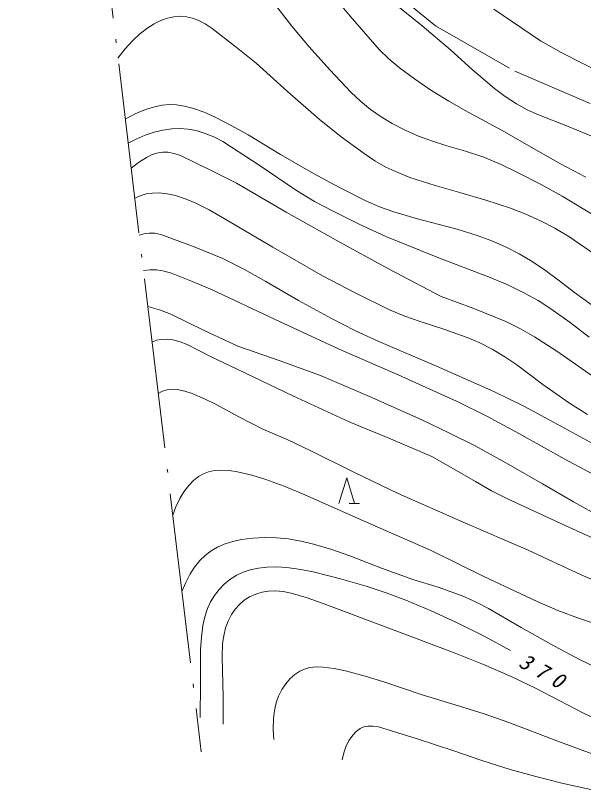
# Model space of a CAD drawing. Units: millimetres, scale not verified. Extents: x 54896 to 694896, y 2341 to 362341.
# Drawn here: x 133569 to 173564, y 217680 to 272349 of the extents above; entities that cross this region are included whole.
import ezdxf

# ---------------------------------------------------------------- set-up
doc = ezdxf.new("R2010")
doc.units = ezdxf.units.MM
doc.header["$LTSCALE"] = 1000
doc.linetypes.add('DASHED', pattern=[7.5, 6, -1.5])
doc.linetypes.add('LONG_DASHED_DOTTED', pattern=[15.25, 12, -1.5, 0.25, -1.5])
doc.layers.add('S-SUV', color=7, linetype='Continuous', lineweight=13)
doc.styles.add('ＭＳ ゴシック', font='')
doc.styles.get('ＭＳ ゴシック').set_extended_font_data('MS Gothic')

msp = doc.modelspace()

# ---------------------------------------------------------------- linework, layer by layer
at = {"layer": 'S-SUV', "linetype": 'LONG_DASHED_DOTTED'}
msp.add_line((133569, 329508), (146646, 220464), dxfattribs=at)
at = {"layer": 'S-SUV'}
for p, q in [((155135, 274715), (157131, 272314)), ((151872, 273068), (153029, 271596)), ((160145, 273290), (162205, 271618)), ((144276, 272167), (144726, 272263)), ((144726, 272263), (145170, 272292)), ((145170, 272292), (145613, 272260)), ((145613, 272260), (146025, 272173)), ((157131, 272314), (159175, 269952)), ((167253, 272787), (170536, 270556)), ((142825, 271438), (143324, 271754)), ((143324, 271754), (143853, 272016)), ((143853, 272016), (144276, 272167)), ((146025, 272173), (146427, 272026)), ((146427, 272026), (146928, 271762)), ((146928, 271762), (147412, 271438)), ((142304, 271035), (142825, 271438)), ((147412, 271438), (148996, 270223)), ((153029, 271596), (154243, 270150)), ((162205, 271618), (164197, 269925)), ((141822, 270585), (142304, 271035)), ((141278, 269975), (141822, 270585)), ((148996, 270223), (150517, 268981)), ((154243, 270150), (155697, 268514)), ((170536, 270556), (171995, 269748)), ((140785, 269334), (141278, 269975)), ((159175, 269952), (159867, 269290)), ((164197, 269925), (165717, 268554)), ((171995, 269748), (173484, 268993)), ((150517, 268981), (152715, 266990)), ((159867, 269290), (160608, 268665)), ((173484, 268993), (177940, 266757)), ((155697, 268514), (157196, 266917)), ((160608, 268665), (161658, 267880)), ((165717, 268554), (167288, 267218)), ((161658, 267880), (162743, 267145)), ((152715, 266990), (154952, 265045)), ((157196, 266917), (157857, 266308)), ((162743, 267145), (164076, 266317)), ((167288, 267218), (168050, 266648)), ((157857, 266308), (158564, 265739)), ((164076, 266317), (165441, 265542)), ((168050, 266648), (168843, 266130)), ((141996, 265414), (142724, 265722)), ((142724, 265722), (143293, 265900)), ((143293, 265900), (143885, 266023)), ((143885, 266023), (144392, 266070)), ((144392, 266070), (144908, 266056)), ((144908, 266056), (145479, 265970)), ((145479, 265970), (146043, 265823)), ((146043, 265823), (146844, 265533)), ((158564, 265739), (159311, 265219)), ((168843, 266130), (169603, 265714)), ((169603, 265714), (170391, 265351)), ((141299, 265054), (141996, 265414)), ((146844, 265533), (147634, 265184)), ((147634, 265184), (148808, 264588)), ((159311, 265219), (160099, 264744)), ((165441, 265542), (167839, 264241)), ((170391, 265351), (172442, 264559)), ((154952, 265045), (156510, 263809)), ((160099, 264744), (161005, 264274)), ((143341, 264140), (142692, 263921)), ((143953, 264283), (143341, 264140)), ((144574, 264367), (143953, 264283)), ((145147, 264386), (144574, 264367)), ((145716, 264345), (145147, 264386)), ((146292, 264237), (145716, 264345)), ((146846, 264072), (146292, 264237)), ((147525, 263797), (146846, 264072)), ((148808, 264588), (149952, 263939)), ((161005, 264274), (161938, 263859)), ((167839, 264241), (170207, 262890)), ((172442, 264559), (174473, 263711)), ((142070, 263647), (141784, 263504)), ((142692, 263921), (142070, 263647)), ((148175, 263469), (147525, 263797)), ((149952, 263939), (152232, 262556)), ((156510, 263809), (158109, 262617)), ((161938, 263859), (162930, 263485)), ((141784, 263504), (141503, 263353)), ((150791, 261759), (148175, 263469)), ((162930, 263485), (163943, 263169)), ((163943, 263169), (165249, 262794)), ((142802, 262356), (143197, 262546)), ((143197, 262546), (143614, 262681)), ((143614, 262681), (143951, 262729)), ((143951, 262729), (144299, 262717)), ((144299, 262717), (144734, 262629)), ((144734, 262629), (145176, 262476)), ((145176, 262476), (147213, 261509)), ((152232, 262556), (154549, 261221)), ((158109, 262617), (158868, 262117)), ((165249, 262794), (166545, 262359)), ((170207, 262890), (171944, 261907)), ((141713, 261599), (142235, 261999)), ((142235, 261999), (142802, 262356)), ((158868, 262117), (159655, 261670)), ((166545, 262359), (167768, 261843)), ((171944, 261907), (173719, 260972)), ((147213, 261509), (149138, 260531)), ((153353, 260012), (150791, 261759)), ((159655, 261670), (160483, 261279)), ((167768, 261843), (168977, 261268)), ((154549, 261221), (156375, 260232)), ((160483, 261279), (161346, 260939)), ((161346, 260939), (163124, 260372)), ((168977, 261268), (170532, 260470)), ((149138, 260531), (152628, 258497)), ((156375, 260232), (158235, 259293)), ((163124, 260372), (164926, 259860)), ((170532, 260470), (172058, 259619)), ((142351, 259654), (142763, 259780)), ((142763, 259780), (143215, 259844)), ((143215, 259844), (143678, 259848)), ((143678, 259848), (144257, 259785)), ((144257, 259785), (144834, 259660)), ((154626, 259257), (153353, 260012)), ((164926, 259860), (166689, 259342)), ((141968, 259473), (142351, 259654)), ((144834, 259660), (145515, 259445)), ((145515, 259445), (146180, 259170)), ((146180, 259170), (147207, 258655)), ((155928, 258555), (154626, 259257)), ((158235, 259293), (159207, 258876)), ((166689, 259342), (168437, 258765)), ((172058, 259619), (174491, 258156)), ((147207, 258655), (148226, 258076)), ((159207, 258876), (160200, 258515)), ((168437, 258765), (169500, 258352)), ((148226, 258076), (151689, 256022)), ((152628, 258497), (156144, 256516)), ((157773, 257641), (155928, 258555)), ((160200, 258515), (161788, 258048)), ((161788, 258048), (163408, 257635)), ((169500, 258352), (170549, 257880)), ((159643, 256781), (157773, 257641)), ((163408, 257635), (164743, 257276)), ((170549, 257880), (171559, 257356)), ((142281, 256863), (142616, 256972)), ((142616, 256972), (142971, 257022)), ((142971, 257022), (143373, 257005)), ((143373, 257005), (143791, 256925)), ((164743, 257276), (166067, 256857)), ((171559, 257356), (172542, 256778)), ((143791, 256925), (146032, 256091)), ((156144, 256516), (159832, 254504)), ((163317, 255310), (159643, 256781)), ((166067, 256857), (167103, 256467)), ((167103, 256467), (168127, 256017)), ((172542, 256778), (174720, 255285)), ((146032, 256091), (148159, 255236)), ((151689, 256022), (155185, 254019)), ((168127, 256017), (169044, 255550)), ((167005, 253898), (163317, 255310)), ((169044, 255550), (169942, 255024)), ((148159, 255236), (149687, 254449)), ((169942, 255024), (170882, 254396)), ((142578, 254388), (143054, 254441)), ((143054, 254441), (143527, 254432)), ((143527, 254432), (144034, 254341)), ((144034, 254341), (144545, 254187)), ((149687, 254449), (151194, 253605)), ((159832, 254504), (163541, 252548)), ((170882, 254396), (171795, 253714)), ((144545, 254187), (145971, 253644)), ((155185, 254019), (157530, 252790)), ((168227, 253372), (167005, 253898)), ((171795, 253714), (172931, 252831)), ((145971, 253644), (147361, 253050)), ((151194, 253605), (153486, 252279)), ((169414, 252797), (168227, 253372)), ((147361, 253050), (151844, 250925)), ((157530, 252790), (159911, 251609)), ((170363, 252267), (169414, 252797)), ((172931, 252831), (174110, 251992)), ((153486, 252279), (155814, 251002)), ((163541, 252548), (165836, 251702)), ((171271, 251691), (170363, 252267)), ((142881, 251860), (143697, 251616)), ((143697, 251616), (144496, 251315)), ((159911, 251609), (160973, 251175)), ((165836, 251702), (168107, 250801)), ((172631, 250714), (171271, 251691)), ((144496, 251315), (146846, 250158)), ((155814, 251002), (157462, 250167)), ((160973, 251175), (162056, 250797)), ((151844, 250925), (156356, 248853)), ((162056, 250797), (163724, 250262)), ((168107, 250801), (169122, 250286)), ((173961, 249683), (172631, 250714)), ((146846, 250158), (149222, 249056)), ((157462, 250167), (159145, 249381)), ((163724, 250262), (165380, 249667)), ((169122, 250286), (170111, 249717)), ((143183, 249341), (143502, 249466)), ((143502, 249466), (143840, 249533)), ((143840, 249533), (144241, 249543)), ((144241, 249543), (144656, 249491)), ((144656, 249491), (145168, 249356)), ((145168, 249356), (145653, 249167)), ((159145, 249381), (163211, 247654)), ((165380, 249667), (166268, 249282)), ((170111, 249717), (171690, 248692)), ((145653, 249167), (147400, 248272)), ((149222, 249056), (152142, 248055)), ((156356, 248853), (160526, 247039)), ((166268, 249282), (167138, 248840)), ((167138, 248840), (168020, 248314)), ((147400, 248272), (149168, 247433)), ((168020, 248314), (168871, 247737)), ((171690, 248692), (173241, 247614)), ((152142, 248055), (155054, 246994)), ((163211, 247654), (167259, 245870)), ((168871, 247737), (170704, 246358)), ((149168, 247433), (153096, 245555)), ((173241, 247614), (174579, 246685)), ((155054, 246994), (158654, 245441)), ((160526, 247039), (164679, 245167)), ((144235, 245979), (144590, 246017)), ((144590, 246017), (144960, 245995)), ((170704, 246358), (172574, 245027)), ((143617, 245719), (143913, 245876)), ((143913, 245876), (144235, 245979)), ((144960, 245995), (145481, 245887)), ((145481, 245887), (146014, 245715)), ((146014, 245715), (146882, 245354)), ((153096, 245555), (157059, 243728)), ((167259, 245870), (169368, 244815)), ((146882, 245354), (147708, 244947)), ((147708, 244947), (149333, 244051)), ((158654, 245441), (162238, 243830)), ((164679, 245167), (166748, 244128)), ((172574, 245027), (173851, 244241)), ((169368, 244815), (171457, 243702)), ((149333, 244051), (150991, 243206)), ((162238, 243830), (164091, 242959)), ((166748, 244128), (168798, 243030)), ((157059, 243728), (159984, 242529)), ((171457, 243702), (174915, 241806)), ((150991, 243206), (152693, 242471)), ((164091, 242959), (165926, 242031)), ((168798, 243030), (172457, 240985)), ((152693, 242471), (154374, 241680)), ((159984, 242529), (162879, 241276)), ((154374, 241680), (157432, 240151)), ((165926, 242031), (168309, 240727)), ((162879, 241276), (164423, 240422)), ((168309, 240727), (170673, 239365)), ((172457, 240985), (176153, 238989)), ((146461, 239863), (146802, 240059)), ((146802, 240059), (147163, 240198)), ((147163, 240198), (147581, 240288)), ((147581, 240288), (148026, 240321)), ((148026, 240321), (148607, 240291)), ((148607, 240291), (149207, 240199)), ((149207, 240199), (150215, 239956)), ((157432, 240151), (160522, 238672)), ((164423, 240422), (165950, 239510)), ((145769, 239241), (146099, 239578)), ((146099, 239578), (146461, 239863)), ((150215, 239956), (151188, 239659)), ((151188, 239659), (152484, 239190)), ((156345, 237972), (156894, 239767)), ((156894, 239767), (157443, 237972)), ((165950, 239510), (167089, 238867)), ((145428, 238799), (145769, 239241)), ((152484, 239190), (153730, 238675)), ((170673, 239365), (172852, 238095)), ((145141, 238328), (145428, 238799)), ((153730, 238675), (158277, 236649)), ((160522, 238672), (165085, 236664)), ((167089, 238867), (168255, 238277)), ((144863, 237741), (145141, 238328)), ((157069, 237972), (157789, 237972)), ((168255, 238277), (172783, 236193)), ((172852, 238095), (175042, 236862)), ((144646, 237143), (144863, 237741)), ((158277, 236649), (162840, 234654)), ((165085, 236664), (169670, 234672)), ((172783, 236193), (177324, 234115)), ((147787, 234895), (148261, 235104)), ((148261, 235104), (148864, 235294)), ((148864, 235294), (149487, 235425)), ((149487, 235425), (150292, 235527)), ((150292, 235527), (151106, 235569)), ((151106, 235569), (151945, 235552)), ((151945, 235552), (152777, 235474)), ((152777, 235474), (153673, 235321)), ((153673, 235321), (154560, 235108)), ((154560, 235108), (155843, 234723)), ((146930, 234311), (147349, 234637)), ((147349, 234637), (147787, 234895)), ((155843, 234723), (157106, 234281)), ((162840, 234654), (166553, 232835)), ((169670, 234672), (173401, 232949)), ((146555, 233945), (146930, 234311)), ((157106, 234281), (159353, 233410)), ((145869, 233016), (146183, 233493)), ((146183, 233493), (146555, 233945)), ((151262, 233495), (150672, 233423)), ((151976, 233510), (151262, 233495)), ((152685, 233465), (151976, 233510)), ((153656, 233327), (152685, 233465)), ((145552, 232408), (145869, 233016)), ((149105, 232894), (148671, 232619)), ((149588, 233122), (149105, 232894)), ((150083, 233291), (149588, 233122)), ((150672, 233423), (150083, 233291)), ((154619, 233128), (153656, 233327)), ((156460, 232658), (154619, 233128)), ((159353, 233410), (161614, 232599)), ((173401, 232949), (177166, 231277)), ((145290, 231773), (145552, 232408)), ((148671, 232619), (148270, 232293)), ((158255, 232137), (156460, 232658)), ((161614, 232599), (163334, 232063)), ((166553, 232835), (170294, 231068)), ((147902, 231918), (147575, 231496)), ((148270, 232293), (147902, 231918)), ((151384, 231795), (151853, 231813)), ((151853, 231813), (152419, 231764)), ((159671, 231674), (158255, 232137)), ((163334, 232063), (165027, 231471)), ((147575, 231496), (147306, 231050)), ((149678, 231147), (150057, 231385)), ((150057, 231385), (150483, 231580)), ((150483, 231580), (150929, 231718)), ((150929, 231718), (151384, 231795)), ((152419, 231764), (152981, 231655)), ((152981, 231655), (154102, 231322)), ((154102, 231322), (155226, 230926)), ((161061, 231156), (159671, 231674)), ((165027, 231471), (165962, 231050)), ((147306, 231050), (147088, 230568)), ((149026, 230514), (149337, 230860)), ((149337, 230860), (149678, 231147)), ((155226, 230926), (159864, 229184)), ((162833, 230411), (161061, 231156)), ((165962, 231050), (166882, 230570)), ((170294, 231068), (171770, 230441)), ((147088, 230568), (146898, 229990)), ((148770, 230138), (149026, 230514)), ((164569, 229617), (162833, 230411)), ((166882, 230570), (169172, 229224)), ((171770, 230441), (173277, 229866)), ((146898, 229990), (146763, 229383)), ((148362, 229212), (148538, 229686)), ((148538, 229686), (148770, 230138)), ((166515, 228643), (164569, 229617)), ((173277, 229866), (174482, 229466)), ((146763, 229383), (146655, 228549)), ((148227, 228657), (148362, 229212)), ((159864, 229184), (164538, 227415)), ((169172, 229224), (171482, 227936)), ((146655, 228549), (146605, 227694)), ((148153, 228095), (148227, 228657)), ((168419, 227623), (166515, 228643)), ((148124, 227167), (148153, 228095)), ((146605, 227694), (146594, 225280)), ((171482, 227936), (173387, 226942)), ((148155, 226232), (148124, 227167)), ((164538, 227415), (166520, 226630)), ((173387, 226942), (175327, 225999)), ((153922, 226309), (154281, 226407)), ((154281, 226407), (154732, 226458)), ((154732, 226458), (155207, 226449)), ((155207, 226449), (156005, 226341)), ((156005, 226341), (156811, 226170)), ((166520, 226630), (168478, 225790)), ((148203, 224315), (148155, 226232)), ((152914, 225635), (153233, 225920)), ((153233, 225920), (153582, 226153)), ((153582, 226153), (153922, 226309)), ((156811, 226170), (158180, 225809)), ((158180, 225809), (159506, 225398)), ((168478, 225790), (170196, 224963)), ((146594, 225280), (146573, 222895)), ((152329, 224860), (152593, 225260)), ((152593, 225260), (152914, 225635)), ((159506, 225398), (162142, 224516)), ((152099, 224400), (152329, 224860)), ((170196, 224963), (171896, 224078)), ((148191, 222411), (148203, 224315)), ((151927, 223918), (152099, 224400)), ((162142, 224516), (164826, 223681)), ((151799, 223375), (151927, 223918)), ((164826, 223681), (166577, 223142)), ((171896, 224078), (173525, 223225)), ((151732, 222824), (151799, 223375)), ((166577, 223142), (168310, 222546)), ((173525, 223225), (175189, 222423)), ((151718, 222080), (151732, 222824)), ((168310, 222546), (171689, 221239)), ((151765, 221342), (151718, 222080)), ((157566, 221913), (157849, 222119)), ((157849, 222119), (158102, 222234)), ((158102, 222234), (158379, 222293)), ((158379, 222293), (158738, 222291)), ((158738, 222291), (159119, 222226)), ((159119, 222226), (161859, 221388)), ((157055, 221287), (157314, 221652)), ((157314, 221652), (157566, 221913)), ((156684, 220408), (156858, 220904)), ((156858, 220904), (157055, 221287)), ((161859, 221388), (164446, 220536)), ((171689, 221239), (175094, 219988)), ((156572, 219904), (156684, 220408)), ((164446, 220536), (166414, 219859)), ((166414, 219859), (168397, 219240)), ((168397, 219240), (170204, 218728)), ((170204, 218728), (172037, 218271)), ((172037, 218271), (174723, 217680))]:
    msp.add_line(p, q, dxfattribs=at)
at = {"layer": 'S-SUV', "linetype": 'DASHED'}
for p, q in [((160308, 273937), (163148, 271613)), ((163148, 271613), (168742, 268429)), ((168742, 268429), (174034, 266149))]:
    msp.add_line(p, q, dxfattribs=at)

# ---------------------------------------------------------------- texts
at = {"layer": 'S-SUV', "insert": (168902, 226507), "char_height": 1100, "attachment_point": 7, "rotation": 330.7, "style": 'ＭＳ ゴシック'}
msp.add_mtext('\\T1.73;\\Q15;370', dxfattribs=at)

doc.saveas('drawing.dxf')
